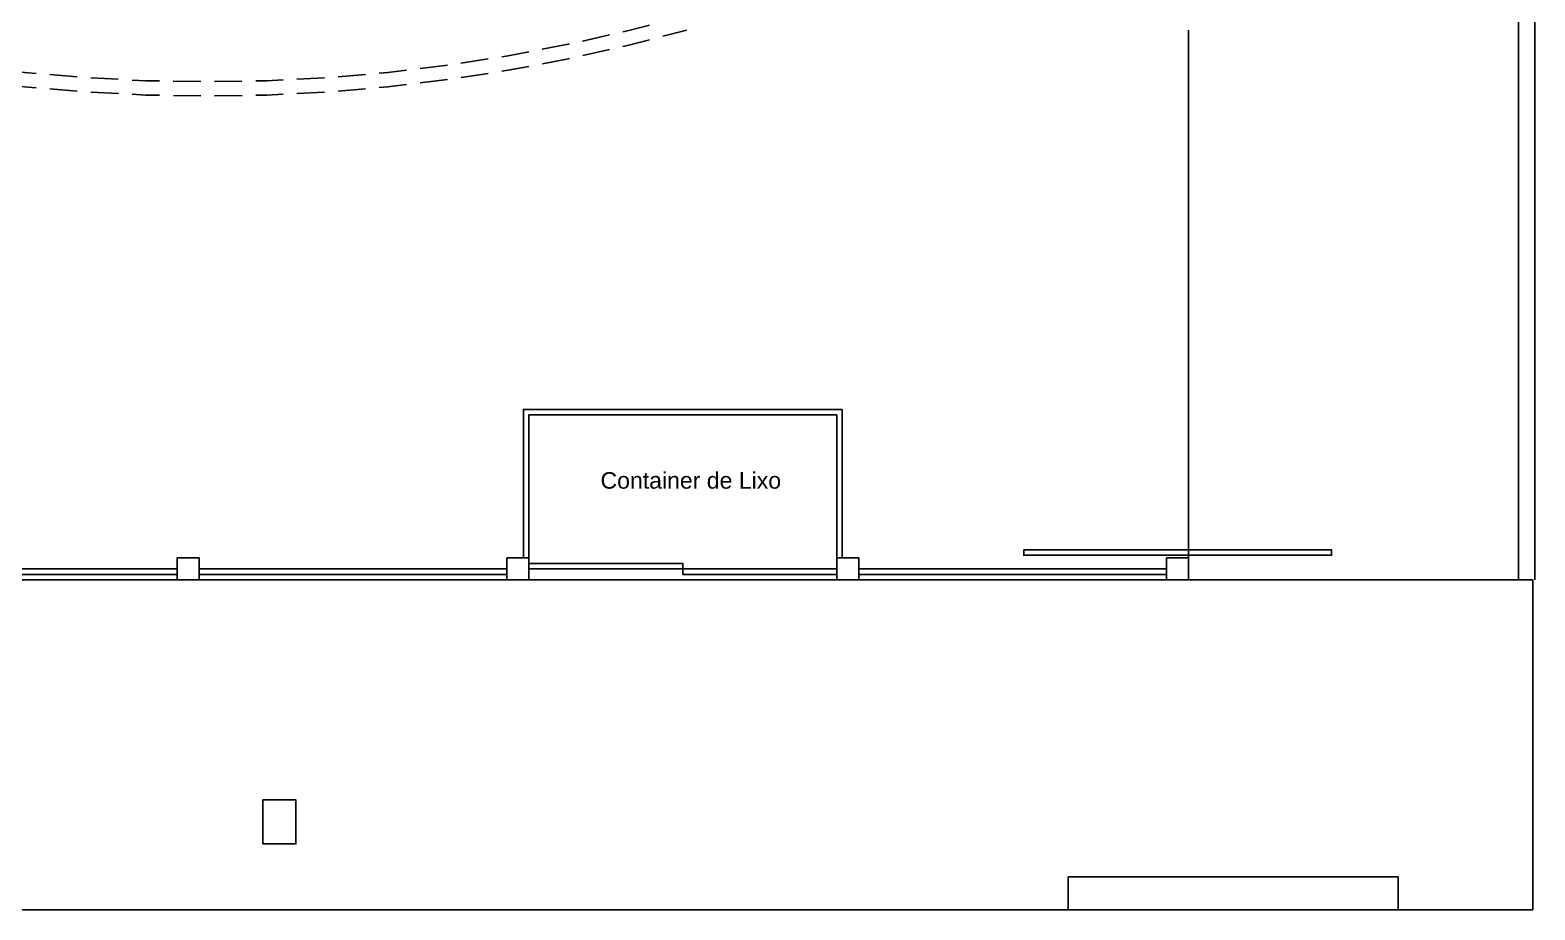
# Model space of a CAD drawing. Extents: x -120 to 1117, y 5 to 675.
# Drawn here: x -109.93 to -96.24, y 19.82 to 27.82 of the extents above; entities that cross this region are included whole.
import ezdxf
from ezdxf.enums import TextEntityAlignment as Align

# ---------------------------------------------------------------- set-up
doc = ezdxf.new("R2010")
doc.units = 0
doc.header["$MEASUREMENT"] = 0
doc.linetypes.add('HIDDEN', pattern=[0.375, 0.25, -0.125])
for name, color, linetype in [('LINVISTA', 4, 'CONTINUOUS'), ('muro', 6, 'CONTINUOUS'), ('parede', 2, 'CONTINUOUS'), ('piso', 4, 'CONTINUOUS'), ('PORTA_E_JANELA', 6, 'CONTINUOUS'), ('projecao', 4, 'HIDDEN'), ('texto', 7, 'CONTINUOUS')]:
    doc.layers.add(name, color=color, linetype=linetype)
doc.styles.get("Standard").update_dxf_attribs({"font": 'arial.ttf'})

msp = doc.modelspace()

# ---------------------------------------------------------------- linework, layer by layer
at = {"layer": 'LINVISTA'}
for points in [[(-100.892, 23.098), (-100.892, 23.048), (-98.092, 23.048), (-98.092, 23.098), (-100.892, 23.098)], [(-108.592, 22.923), (-111.392, 22.923)], [(-111.392, 22.873), (-108.592, 22.873)], [(-105.592, 22.923), (-108.392, 22.923)], [(-108.392, 22.873), (-105.592, 22.873)], [(-102.392, 22.873), (-99.592, 22.873), (-99.592, 22.923), (-102.392, 22.923)]]:
    msp.add_lwpolyline(points, dxfattribs=at)
msp.add_lwpolyline([(-107.812, 20.423), (-107.512, 20.423), (-107.512, 20.823), (-107.812, 20.823)], close=True, dxfattribs=at)
at = {"layer": 'muro'}
for p, q in [((-96.242, 68.133), (-96.242, 22.823)), ((-96.392, 67.983), (-96.392, 22.823)), ((-96.262, 22.823), (-96.412, 22.823))]:
    msp.add_line(p, q, dxfattribs=at)
at = {"layer": 'parede'}
for points in [[(-108.392, 22.823), (-108.392, 23.023), (-108.592, 23.023), (-108.592, 22.823), (-108.392, 22.823)], [(-105.392, 22.823), (-105.392, 23.023), (-105.592, 23.023), (-105.592, 22.823), (-105.392, 22.823)], [(-102.392, 22.823), (-102.392, 23.023), (-102.592, 23.023), (-102.592, 22.823), (-102.392, 22.823)], [(-99.392, 22.823), (-99.392, 23.023), (-99.592, 23.023), (-99.592, 22.823), (-99.392, 22.823)]]:
    msp.add_lwpolyline(points, close=True, dxfattribs=at)
at = {"layer": 'piso'}
for p, q in [((-99.392, 27.823), (-99.392, 22.823)), ((-105.412, 22.823), (-120.112, 22.823)), ((-118.112, 22.823), (-96.392, 22.823)), ((-96.262, 22.823), (-96.262, 19.823)), ((-100.487, 20.123), (-97.487, 20.123)), ((-100.487, 20.123), (-100.487, 19.823)), ((-97.487, 20.123), (-97.487, 19.823)), ((-96.262, 19.823), (-120.262, 19.823))]:
    msp.add_line(p, q, dxfattribs=at)
at = {"layer": 'PORTA_E_JANELA'}
msp.add_lwpolyline([(-102.542, 24.373), (-105.442, 24.373), (-105.442, 23.023), (-105.392, 23.023), (-105.392, 24.323), (-102.592, 24.323), (-102.592, 23.023), (-102.542, 23.023), (-102.542, 24.373)], dxfattribs=at)
for points in [[(-105.392, 22.923), (-103.992, 22.923), (-103.992, 22.973), (-105.392, 22.973)], [(-102.592, 22.873), (-103.992, 22.873), (-103.992, 22.923), (-102.592, 22.923)]]:
    msp.add_lwpolyline(points, close=True, dxfattribs=at)
at = {"layer": 'projecao'}
for radius, start, end in [(16.084, 254.2348, 285.7652), (16.214, 254.3644, 285.6356)]:
    msp.add_arc((-108.327, 43.437), radius, start, end, dxfattribs=at)

# ---------------------------------------------------------------- texts
at = {"layer": 'texto'}
msp.add_text('Container de Lixo', height=0.15, dxfattribs=at).set_placement((-103.92, 23.608), align=Align.BOTTOM_CENTER)

doc.saveas('drawing.dxf')
